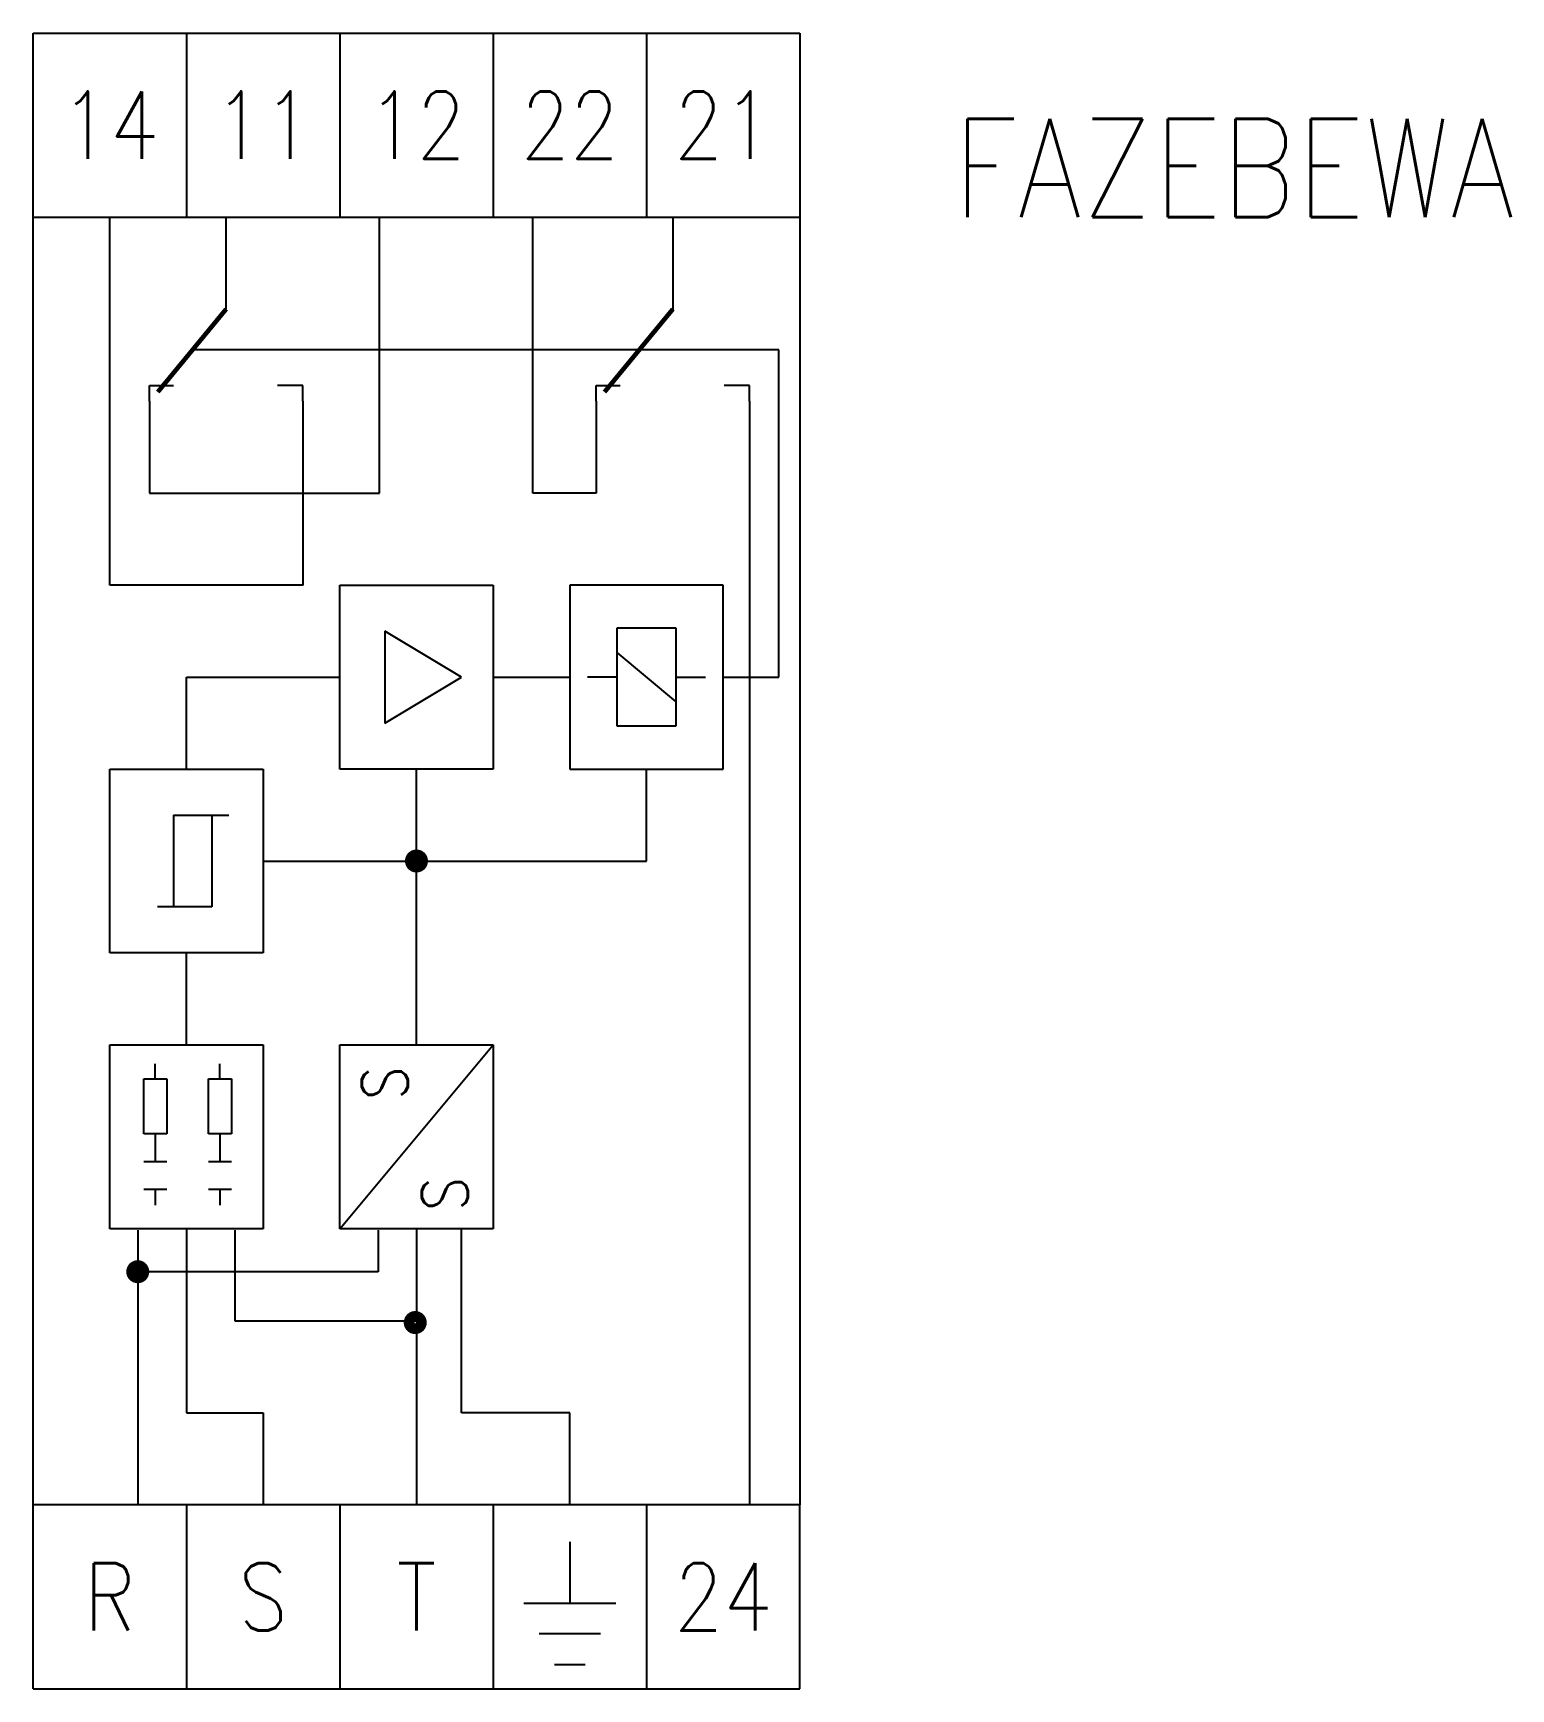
# Model space of a CAD drawing. Extents: x 120 to 168.2, y 162 to 216.
import ezdxf
from ezdxf.enums import TextEntityAlignment as Align

# ---------------------------------------------------------------- set-up
doc = ezdxf.new("R2010")
doc.units = 0
doc.header["$LTSCALE"] = 6
doc.linetypes.add('DASHED', pattern=[0])
for name, color, linetype in [('1', 8, 'CONTINUOUS'), ('10', 8, 'DASHED'), ('11', 30, 'DASHED'), ('12', 30, 'DASHED'), ('3', 30, 'CONTINUOUS')]:
    doc.layers.add(name, color=color, linetype=linetype)
doc.styles.get("Standard").update_dxf_attribs({"font": 'simplex', "width": 0.85})

# ---------------------------------------------------------------- blocks, each defined once
blk = doc.blocks.new('KWISLO')
at = {"layer": '1', "color": 0}
for p, q in [((-5, -6), (-5, -4.99)), ((-5, -4.99), (-3.43, -4.99)), ((5, -4.99), (3.35, -4.99)), ((5, -6), (5, -4.99))]:
    blk.add_line(p, q, dxfattribs=at)
at = {"layer": '1', "color": 0, "const_width": 0.3}
blk.add_lwpolyline([(0, 0), (-4.46, -5.41)], dxfattribs=at)
at = {"layer": '10', "color": 0, "width": 0.85}
for p in [(-0.84, 0.53), (-5.69, -7.42), (4.16, -7.61)]:
    blk.add_attdef('N', text='', height=2.2, dxfattribs=at).set_placement(p, align=Align.RIGHT)
at = {"layer": '11', "color": 0, "width": 0.85}
blk.add_attdef('BORD', (7.64, 0.9), '', height=3.2, dxfattribs=at)
at = {"layer": '12', "color": 0, "width": 0.85}
blk.add_attdef('KODE', (6.73, -3.54), '', height=3.2, dxfattribs=at)
blk = doc.blocks.new('AARD')
at = {"layer": '1', "color": 0}
for p, q in [((0, 0), (0, -2)), ((-1.5, -2), (1.5, -2)), ((1, -3), (-1, -3)), ((-0.5, -4), (0.5, -4))]:
    blk.add_line(p, q, dxfattribs=at)
blk = doc.blocks.new('DOP')
at = {"layer": '1', "color": 0, "const_width": 0.7}
blk.add_lwpolyline([(-0.4, 0, 1), (0.4, 0, 1)], format="xyb", close=True, dxfattribs=at)
blk = doc.blocks.new('KSP')
at = {"layer": '3', "color": 0}
for p, q in [((-5, 0), (5, 0)), ((-5, -6), (-5, 0)), ((5, 0), (5, -6)), ((5, -6), (-5, -6))]:
    blk.add_line(p, q, dxfattribs=at)
at = {"layer": '10', "color": 0, "width": 0.95}
for p in [(-1, 1), (-1, -9)]:
    blk.add_attdef('N', text='', height=2.2, dxfattribs=at).set_placement(p, align=Align.RIGHT)
at = {"layer": '11', "color": 0, "width": 0.85}
blk.add_attdef('BORD', (7.86, 0.88), '', height=3.2, dxfattribs=at)
at = {"layer": '12', "color": 0, "width": 0.95}
blk.add_attdef('KODE', (7, -4), '', height=3.2, dxfattribs=at)

msp = doc.modelspace()

# ---------------------------------------------------------------- linework, layer by layer
at = {"layer": '1', "color": 0}
for p, q in [((120, 216), (145, 216)), ((120, 162), (120, 216)), ((125, 216), (125, 210)), ((130, 216), (130, 210)), ((135, 216), (135, 210)), ((140, 216), (140, 210)), ((145, 216), (145, 210)), ((120, 210), (145, 210)), ((122.5, 198), (122.5, 210)), ((126.295, 207), (126.295, 210)), ((131.295, 201), (131.295, 210)), ((136.296, 201), (136.296, 210)), ((140.859, 210), (140.859, 206.919)), ((145, 210), (145, 168)), ((123.795, 204), (123.795, 201)), ((128.795, 204), (128.795, 201)), ((138.361, 204), (138.361, 201)), ((143.361, 204), (143.361, 201)), ((123.795, 201), (131.295, 201)), ((123.795, 201), (123.795, 201)), ((128.795, 201), (128.795, 198)), ((138.361, 201), (136.296, 201)), ((138.361, 201), (138.361, 201)), ((143.361, 201), (143.361, 168.011)), ((128.808, 198), (122.5, 198)), ((130, 198), (135, 198)), ((130, 192), (130, 198)), ((135, 198), (135, 192)), ((142.5, 198), (137.5, 198)), ((137.5, 198), (137.5, 192)), ((142.5, 192), (142.5, 198)), ((133.968, 195), (131.468, 196.5)), ((131.468, 196.5), (131.468, 193.5)), ((140.96, 194.2), (139.04, 195.8)), ((125, 195), (130, 195)), ((125, 192), (125, 195)), ((131.468, 193.5), (133.968, 195)), ((135, 195), (137.5, 195)), ((139.04, 195), (138.08, 195)), ((140.96, 195), (141.92, 195)), ((122.5, 186), (122.5, 192)), ((122.5, 192), (127.5, 192)), ((127.5, 192), (127.5, 186)), ((135, 192), (130, 192)), ((132.5, 183), (132.5, 192)), ((137.5, 192), (142.5, 192)), ((140, 189), (140, 192)), ((124.574, 190.5), (126.378, 190.5)), ((124.574, 190.5), (124.574, 187.5)), ((125.824, 190.5), (125.824, 187.5)), ((127.5, 189), (140, 189)), ((125.824, 187.5), (124.054, 187.5)), ((127.5, 186), (122.5, 186)), ((125, 183), (125, 186)), ((122.5, 183), (127.5, 183)), ((122.5, 177), (122.5, 183)), ((127.5, 183), (127.5, 177)), ((130, 177), (135, 183)), ((130, 177), (130, 183)), ((130, 183), (135, 183)), ((135, 183), (135, 177)), ((123.982, 181.898), (123.982, 182.388)), ((126.093, 181.898), (126.093, 182.388)), ((123.607, 181.898), (124.357, 181.898)), ((123.607, 180.098), (123.607, 181.898)), ((124.357, 181.898), (124.357, 180.098)), ((125.718, 180.098), (125.718, 181.898)), ((125.718, 181.898), (126.468, 181.898)), ((126.468, 181.898), (126.468, 180.098)), ((124.357, 180.098), (123.607, 180.098)), ((123.982, 180.098), (123.982, 179.198)), ((126.468, 180.098), (125.718, 180.098)), ((126.093, 180.098), (126.093, 179.198)), ((123.607, 179.198), (124.357, 179.198)), ((125.718, 179.198), (126.468, 179.198)), ((123.607, 178.298), (124.357, 178.298)), ((123.982, 178.298), (123.982, 177.776)), ((125.718, 178.298), (126.468, 178.298)), ((126.093, 178.298), (126.093, 177.776)), ((127.5, 177), (122.5, 177)), ((123.412, 176.961), (123.412, 168)), ((125, 177), (125, 171)), ((126.579, 176.961), (126.579, 174)), ((135, 177), (130, 177)), ((131.254, 176.961), (131.254, 175.605)), ((132.5, 177), (132.5, 168)), ((133.968, 171), (133.968, 177)), ((131.254, 175.605), (123.412, 175.605)), ((126.579, 174), (132.5, 174)), ((125, 171), (127.5, 171)), ((127.5, 171), (127.5, 168)), ((137.5, 171), (133.968, 171)), ((137.5, 168), (137.5, 171)), ((145, 168), (120, 168)), ((125, 168), (125, 162)), ((130, 168), (130, 162)), ((135, 168), (135, 162)), ((140, 168), (140, 162)), ((145, 162), (145, 168)), ((120, 162), (145, 162))]:
    msp.add_line(p, q, dxfattribs=at)
at = {"layer": '10', "color": 0}
for p, q in [((144.315, 205.676), (125.179, 205.676)), ((144.315, 195), (144.315, 205.676)), ((142.5, 195), (144.315, 195))]:
    msp.add_line(p, q, dxfattribs=at)

# ---------------------------------------------------------------- block references
at = {"layer": '1', "color": 0, "xscale": 0.5, "yscale": 0.5, "zscale": 0.5}
for name, p in [('KWISLO', (126.295, 207)), ('KWISLO', (140.861, 207)), ('DOP', (132.5, 189)), ('DOP', (123.412, 175.605)), ('DOP', (132.46, 173.947))]:
    msp.add_blockref(name, p, dxfattribs=at)
at = {"layer": '1', "color": 0, "xscale": 0.3200000000000001, "yscale": 0.3200000000000001, "zscale": 0.3200000000000001, "rotation": 90}
msp.add_blockref('KSP', (139.04, 195), dxfattribs=at)
at = {"layer": '1', "color": 0}
msp.add_blockref('AARD', (137.5, 166.794), dxfattribs=at)

# ---------------------------------------------------------------- texts
at = {"layer": '1', "color": 0, "width": 0.85}
for s, p in [('14', (122.5, 213)), ('11', (127.5, 213)), ('12', (132.5, 213)), ('22', (137.5, 213)), ('21', (142.5, 213)), ('R', (122.5, 165)), ('S', (127.5, 165)), ('T', (132.5, 165)), ('24', (142.5, 165))]:
    msp.add_text(s, height=2.2, dxfattribs=at).set_placement(p, align=Align.MIDDLE)
for p in [(131.468, 181.756), (133.429, 178.139)]:
    msp.add_text('S', height=1.5, rotation=90, dxfattribs=at).set_placement(p, align=Align.MIDDLE)
at = {"layer": '3', "color": 0, "width": 0.85}
msp.add_attdef('FAZEBEWA', (150, 210), '-K', height=3.2, dxfattribs=at)

doc.saveas('drawing.dxf')
